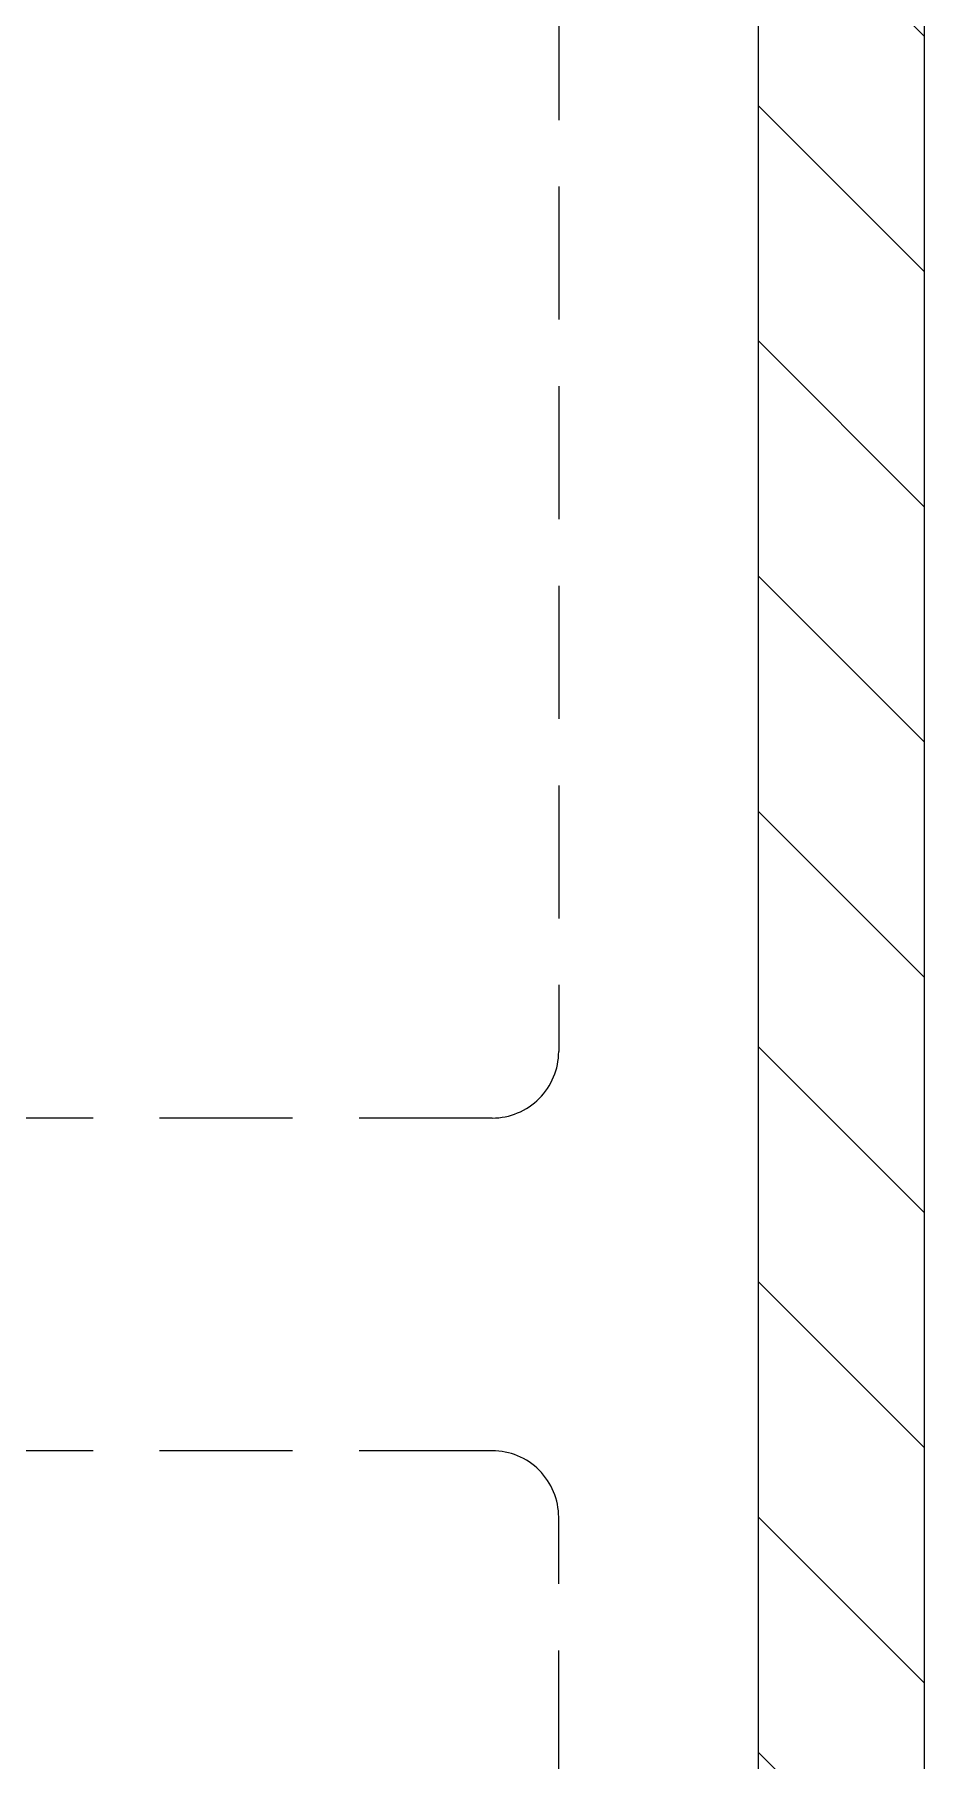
# Model space of a CAD drawing. Header units: inches. Extents: x -53835 to 52744, y -79586 to -50910.
# Drawn here: x 16042 to 16310, y -62088 to -61569 of the extents above; entities that cross this region are included whole.
import ezdxf

# ---------------------------------------------------------------- set-up
doc = ezdxf.new("R2010")
doc.units = ezdxf.units.IN
doc.header["$LTSCALE"] = 50
doc.header["$MEASUREMENT"] = 0
doc.linetypes.add('DH-HID2', pattern=[1.2, 0.8, -0.4])
doc.layers.add('03-WAL NEW', color=3, linetype='Continuous')
doc.layers.add('FU-FURM', color=251, linetype='DH-HID2')

# ---------------------------------------------------------------- blocks, each defined once
blk = doc.blocks.new('cjswjdehds')
at = {"layer": '03-WAL NEW'}
h = blk.add_hatch(dxfattribs=at)
h.set_pattern_fill('_USER', color=256, scale=50, angle=315, pattern_type=0)
h.set_pattern_definition([(315, (16938.26, -131353.64), (35.35534, 35.35534), [])])
h.paths.add_polyline_path([(16259.63, -63445), (16309.63, -63445), (16309.63, -59532), (16259.63, -59532)])
blk.add_lwpolyline([(16259.63, -63445), (16309.63, -63445), (16309.63, -59532), (16259.63, -59532)], close=True, dxfattribs=at)
at = {"layer": 'FU-FURM', "color": 8}
for points in [[(13959.63, -62775), (13959.63, -61115, -0.414214), (13979.63, -61095), (16239.63, -61095, -0.414214), (16259.63, -61115), (16259.63, -62775, -0.414214), (16239.63, -62795), (13979.63, -62795, -0.414214)], [(15899.63, -61875), (15899.63, -61315, -0.414214), (15919.63, -61295), (16179.63, -61295, -0.414214), (16199.63, -61315), (16199.63, -61875, -0.414214), (16179.63, -61895), (15919.63, -61895, -0.414214)], [(15899.63, -62015), (15899.63, -62575, 0.414214), (15919.63, -62595), (16179.63, -62595, 0.414214), (16199.63, -62575), (16199.63, -62015, 0.414214), (16179.63, -61995), (15919.63, -61995, 0.414214)]]:
    blk.add_lwpolyline(points, format="xyb", close=True, dxfattribs=at)

msp = doc.modelspace()

# ---------------------------------------------------------------- block references
msp.add_blockref('cjswjdehds', (0, 0))

doc.saveas('drawing.dxf')
